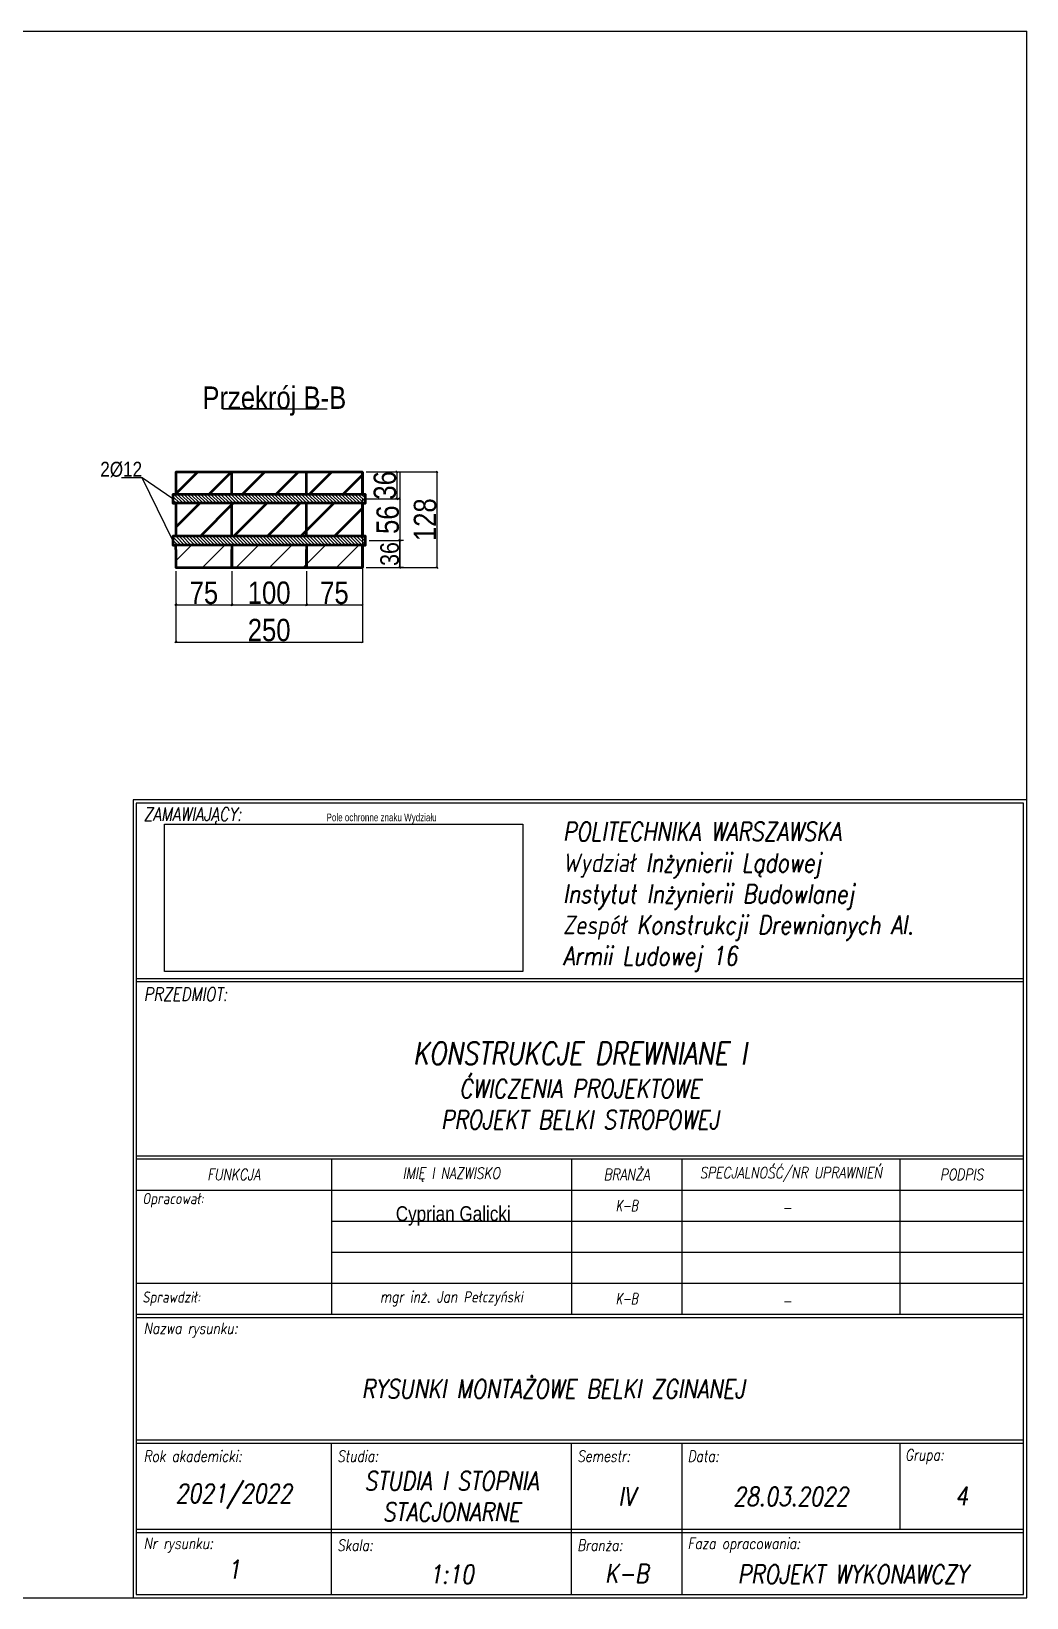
# Model space of a CAD drawing. Header units: millimetres. Extents: x 2253 to 9441, y 1251 to 3355.
# Drawn here: x 3888 to 5223, y 1255 to 3355 of the extents above; entities that cross this region are included whole.
import ezdxf
from ezdxf.enums import TextEntityAlignment as Align

# ---------------------------------------------------------------- set-up
doc = ezdxf.new("R2010")
doc.units = ezdxf.units.MM
doc.layers.get('0').update_dxf_attribs({"lineweight": 50})
doc.layers.add('przekrój B-B', color=7, linetype='Continuous', lineweight=50)
doc.layers.add('wymiary', color=7, linetype='Continuous', lineweight=25)
doc.styles.add('Annotative', font='arial.ttf')
doc.styles.add('SIMPLEX', font='simplex.shx', dxfattribs={"width": 0.8, "oblique": 10})
doc.styles.add('Wymiary', font='ARIALN.TTF', dxfattribs={"height": 25})
doc.dimstyles.new('Wymiary', dxfattribs={"dimtxt": 30, "dimasz": 2.5, "dimexe": 1.25, "dimexo": 5, "dimgap": 0.6325, "dimtad": 1, "dimtxsty": 'Wymiary', "dimblk": 'OBLIQUE', "dimcen": 0, "dimclrt": 256, "dimadec": 0, "dimazin": 0, "dimtfac": 1, "dimtmove": 0, "dimatfit": 3, "dimldrblk": 'OBLIQUE', "dimfxl": 1, "dimarcsym": 0})

# ---------------------------------------------------------------- blocks, each defined once
blk = doc.blocks.new('_Oblique')
at = {"color": 0, "linetype": 'ByBlock', "lineweight": -2}
blk.add_line((-0.5, -0.5), (0.5, 0.5), dxfattribs=at)
blk = doc.blocks.new('*D25')
at = {"layer": 'Defpoints', "color": 0, "transparency": 16777216}
for p in [(4082.2, 2636.3), (4157.2, 2636.3), (4157.2, 2586.3)]:
    blk.add_point(p, dxfattribs=at)
at = {"layer": 'wymiary', "color": 0, "lineweight": -2, "transparency": 16777216}
for p, q in [((4082.2, 2631.3), (4082.2, 2585)), ((4157.2, 2631.3), (4157.2, 2585))]:
    blk.add_line(p, q, dxfattribs=at)
at = {"layer": 'wymiary', "color": 0, "linetype": 'Continuous', "lineweight": -2, "transparency": 16777216}
blk.add_line((4082.2, 2586.3), (4157.2, 2586.3), dxfattribs=at)
at = {"layer": 'wymiary', "color": 0, "lineweight": -2, "transparency": 16777216, "xscale": 2.5, "yscale": 2.5, "zscale": 2.5, "rotation": 180}
blk.add_blockref('_Oblique', (4082.2, 2586.3), dxfattribs=at)
at = {"layer": 'wymiary', "color": 0, "lineweight": -2, "transparency": 16777216, "xscale": 2.5, "yscale": 2.5, "zscale": 2.5}
blk.add_blockref('_Oblique', (4157.2, 2586.3), dxfattribs=at)
at = {"layer": 'wymiary', "transparency": 16777216, "insert": (4119.7, 2602.1), "char_height": 30, "attachment_point": 5, "style": 'Wymiary'}
blk.add_mtext('75', dxfattribs=at)
blk = doc.blocks.new('*D26')
at = {"layer": 'Defpoints', "color": 0, "transparency": 16777216}
for p in [(4157.2, 2636.3), (4257.2, 2636.3), (4257.2, 2586.3)]:
    blk.add_point(p, dxfattribs=at)
at = {"layer": 'wymiary', "color": 0, "lineweight": -2, "transparency": 16777216}
for p, q in [((4157.2, 2631.3), (4157.2, 2585)), ((4257.2, 2631.3), (4257.2, 2585))]:
    blk.add_line(p, q, dxfattribs=at)
at = {"layer": 'wymiary', "color": 0, "linetype": 'Continuous', "lineweight": -2, "transparency": 16777216}
blk.add_line((4157.2, 2586.3), (4257.2, 2586.3), dxfattribs=at)
at = {"layer": 'wymiary', "color": 0, "lineweight": -2, "transparency": 16777216, "xscale": 2.5, "yscale": 2.5, "zscale": 2.5, "rotation": 180}
blk.add_blockref('_Oblique', (4157.2, 2586.3), dxfattribs=at)
at = {"layer": 'wymiary', "color": 0, "lineweight": -2, "transparency": 16777216, "xscale": 2.5, "yscale": 2.5, "zscale": 2.5}
blk.add_blockref('_Oblique', (4257.2, 2586.3), dxfattribs=at)
at = {"layer": 'wymiary', "transparency": 16777216, "insert": (4207.2, 2602.2), "char_height": 30, "attachment_point": 5, "style": 'Wymiary'}
blk.add_mtext('100', dxfattribs=at)
blk = doc.blocks.new('*D27')
at = {"layer": 'Defpoints', "color": 0, "transparency": 16777216}
for p in [(4332.2, 2734.3), (4257.2, 2636.3), (4332.2, 2586.3)]:
    blk.add_point(p, dxfattribs=at)
at = {"layer": 'wymiary', "color": 0, "lineweight": -2, "transparency": 16777216}
for p, q in [((4332.2, 2729.3), (4332.2, 2585)), ((4257.2, 2631.3), (4257.2, 2585))]:
    blk.add_line(p, q, dxfattribs=at)
at = {"layer": 'wymiary', "color": 0, "linetype": 'Continuous', "lineweight": -2, "transparency": 16777216}
blk.add_line((4257.2, 2586.3), (4332.2, 2586.3), dxfattribs=at)
at = {"layer": 'wymiary', "color": 0, "lineweight": -2, "transparency": 16777216, "xscale": 2.5, "yscale": 2.5, "zscale": 2.5, "rotation": 180}
blk.add_blockref('_Oblique', (4257.2, 2586.3), dxfattribs=at)
at = {"layer": 'wymiary', "color": 0, "lineweight": -2, "transparency": 16777216, "xscale": 2.5, "yscale": 2.5, "zscale": 2.5}
blk.add_blockref('_Oblique', (4332.2, 2586.3), dxfattribs=at)
at = {"layer": 'wymiary', "transparency": 16777216, "insert": (4294.7, 2602.1), "char_height": 30, "attachment_point": 5, "style": 'Wymiary'}
blk.add_mtext('75', dxfattribs=at)
blk = doc.blocks.new('*D28')
at = {"layer": 'Defpoints', "color": 0, "transparency": 16777216}
for p in [(4332.2, 2734.3), (4082.2, 2636.3), (4332.2, 2536.3)]:
    blk.add_point(p, dxfattribs=at)
at = {"layer": 'wymiary', "color": 0, "lineweight": -2, "transparency": 16777216}
for p, q in [((4332.2, 2729.3), (4332.2, 2535)), ((4082.2, 2631.3), (4082.2, 2535))]:
    blk.add_line(p, q, dxfattribs=at)
at = {"layer": 'wymiary', "color": 0, "linetype": 'Continuous', "lineweight": -2, "transparency": 16777216}
blk.add_line((4082.2, 2536.3), (4332.2, 2536.3), dxfattribs=at)
at = {"layer": 'wymiary', "color": 0, "lineweight": -2, "transparency": 16777216, "xscale": 2.5, "yscale": 2.5, "zscale": 2.5, "rotation": 180}
blk.add_blockref('_Oblique', (4082.2, 2536.3), dxfattribs=at)
at = {"layer": 'wymiary', "color": 0, "lineweight": -2, "transparency": 16777216, "xscale": 2.5, "yscale": 2.5, "zscale": 2.5}
blk.add_blockref('_Oblique', (4332.2, 2536.3), dxfattribs=at)
at = {"layer": 'wymiary', "transparency": 16777216, "insert": (4207.2, 2552.2), "char_height": 30, "attachment_point": 5, "style": 'Wymiary'}
blk.add_mtext('250', dxfattribs=at)
blk = doc.blocks.new('*D29')
at = {"layer": 'Defpoints', "color": 0, "transparency": 16777216}
for p in [(4332.2, 2764.3), (4332.2, 2728.3), (4378.5, 2728.3)]:
    blk.add_point(p, dxfattribs=at)
at = {"layer": 'wymiary', "color": 0, "lineweight": -2, "transparency": 16777216}
for p, q in [((4337.2, 2764.3), (4379.7, 2764.3)), ((4337.2, 2728.3), (4379.7, 2728.3))]:
    blk.add_line(p, q, dxfattribs=at)
at = {"layer": 'wymiary', "color": 0, "linetype": 'Continuous', "lineweight": -2, "transparency": 16777216}
blk.add_line((4378.5, 2764.3), (4378.5, 2728.3), dxfattribs=at)
at = {"layer": 'wymiary', "color": 0, "lineweight": -2, "transparency": 16777216, "xscale": 2.5, "yscale": 2.5, "zscale": 2.5}
for p, rotation in [((4378.5, 2764.3), 90), ((4378.5, 2728.3), 270)]:
    blk.add_blockref('_Oblique', p, dxfattribs=dict(at, rotation=rotation))
at = {"layer": 'wymiary', "transparency": 16777216, "insert": (4362.5, 2746.3), "char_height": 30, "attachment_point": 5, "rotation": 90, "style": 'Wymiary'}
blk.add_mtext('36', dxfattribs=at)
blk = doc.blocks.new('Tabelka')
at = {"color": 7}
for p, q in [((0, 106.95), (-119.81, 106.95)), ((-119.81, 106.95), (-119.81, 0)), ((0, 0), (0, 106.95)), ((-119.81, 0), (0, 0))]:
    blk.add_line(p, q, dxfattribs=at)
for p, q in [((-0.42, 106.53), (-119.38, 106.53)), ((-119.38, 106.53), (-119.38, 0.42)), ((-0.42, 0.42), (-0.42, 106.53)), ((-119.38, 83.03), (-0.42, 83.03)), ((-119.38, 82.61), (-0.42, 82.61)), ((-119.38, 59.24), (-0.42, 59.24)), ((-119.38, 58.82), (-0.42, 58.82)), ((-93.21, 58.82), (-93.21, 38)), ((-61.02, 58.82), (-61.02, 38)), ((-46.22, 58.82), (-46.22, 38)), ((-17.02, 58.82), (-17.02, 38)), ((-119.38, 54.64), (-0.42, 54.64)), ((-119.38, 54.64), (-0.43, 54.64)), ((-93.21, 50.48), (-0.43, 50.48)), ((-93.21, 46.31), (-0.43, 46.31)), ((-119.38, 42.15), (-0.43, 42.15)), ((-119.38, 38), (-0.42, 38)), ((-119.38, 37.58), (-0.42, 37.58)), ((-0.42, 21.12), (-119.38, 21.12)), ((-0.42, 20.69), (-119.38, 20.69)), ((-17.02, 20.69), (-17.02, 9.18)), ((-119.38, 9.18), (-0.42, 9.18)), ((-119.38, 8.75), (-0.42, 8.75)), ((-119.38, 8.75), (-0.42, 8.75)), ((-119.38, 0.42), (-0.42, 0.42))]:
    blk.add_line(p, q)
for points in [[(-93.21, 0.42), (-93.21, 20.69)], [(-61.02, 0.42), (-61.02, 20.69)], [(-46.22, 20.69), (-46.22, 0.42)]]:
    blk.add_lwpolyline(points)
at = {"layer": 'Defpoints', "ltscale": 0.1}
blk.add_lwpolyline([(-115.57, 103.7), (-67.55, 103.7), (-67.55, 83.93), (-115.57, 83.93)], close=True, dxfattribs=at)
at = {"ltscale": 0.1, "style": 'Wymiary'}
blk.add_text('Cyprian Galicki', height=2, dxfattribs=at).set_placement((-84.58, 50.48))
at = {"color": 7, "attachment_point": 5, "line_spacing_factor": 0.722892, "style": 'SIMPLEX'}
for s, insert, char_height, width in [('\\pxql; ZAMAWIAJĄCY:', (-100.8, 104.82), 1.8, 37.165), ('\\pxql; PRZEDMIOT:', (-101.86, 80.9), 1.8, 35.0412), ('\\pxql; Opracował:', (-106.3, 53.28), 1.5, 26.1691), ('\\pxql; Sprawdził:', (-106.3, 40.08), 1.5, 26.1701)]:
    blk.add_mtext(s, dxfattribs=dict(at, insert=insert, char_height=char_height, width=width))
at = {"color": 7, "attachment_point": 5, "rotation": 0.0001, "line_spacing_factor": 0.722892, "style": 'SIMPLEX'}
for s, insert, char_height, width in [('\\pxsm1,ql;POLITECHNIKA WARSZAWSKA\\PWydział Inżynierii Lądowej\\PInstytut Inżynierii Budowlanej Zespół Konstrukcji Drewnianych Al. Armii Ludowej 16', (-35.78, 93.95), 2.5, 52.7832), ('\\pxqc;FUNKCJA', (-106.3, 56.73), 1.5, 26.1689), ('\\pxqc;IMIĘ I NAZWISKO', (-77.12, 56.73), 1.5, 26.1689), ('\\pxqc;BRANŻA', (-53.62, 56.73), 1.5, 14.8069), ('\\pxqc;SPECJALNOŚĆ/NR UPRAWNIEŃ', (-31.62, 56.73), 1.5, 29.1951), ('\\pxqc;PODPIS', (-8.72, 56.73), 1.5, 16.5978), ('\\pxqc;{\\W0.675;K-B}', (-53.62, 52.56), 1.5, 14.8069), ('\\pxt8;mgr inż. Jan Pełczyński', (-77.12, 40.08), 1.5, 32.1872), ('\\pxqc;{\\W0.675;K-B}', (-53.62, 40.09), 1.5, 14.8069), ('\\pxsm1;STUDIA I STOPNIA\\P\\ps*;STACJONARNE', (-77.12, 13.57), 2.5, 32.1872), ('2021/2022', (-106.3, 13.57), 2.5, 26.1689), ('IV', (-53.62, 13.57), 2.5, 14.8069), ('28.03.2022', (-31.62, 13.57), 2.5, 29.1951), ('1', (-106.3, 3.77), 2.5, 26.1689), ('1:10', (-77.12, 3.13), 2.5, 32.1872), ('K-B', (-53.62, 3.23), 2.5, 14.8069), ('PROJEKT WYKONAWCZY', (-23.32, 3.14), 2.5, 45.7929)]:
    blk.add_mtext(s, dxfattribs=dict(at, insert=insert, char_height=char_height, width=width))
at = {"attachment_point": 5, "style": 'SIMPLEX'}
for s, insert, char_height, width in [('{\\H1.3333x;KONSTRUKCJE DREWNIANE I\\P\\H0.83331x;ĆWICZENIA PROJEKTOWE\\PPROJEKT BELKI STROPOWEJ}', (-59.9, 68.66), 2.25, 118.956), ('RYSUNKI MONTAŻOWE BELKI ZGINANEJ', (-63.47, 27.99), 2.5, 111.8184)]:
    blk.add_mtext(s, dxfattribs=dict(at, insert=insert, char_height=char_height, width=width))
at = {"color": 7, "char_height": 1.5, "attachment_point": 5, "rotation": 0.0001, "line_spacing_factor": 0.722892, "style": 'SIMPLEX'}
for insert in [(-32.13, 52.27), (-32.13, 39.78)]:
    blk.add_mtext('-', dxfattribs=dict(at, insert=insert))
at = {"color": 7, "char_height": 1.5, "line_spacing_factor": 0.722892, "style": 'SIMPLEX'}
for s, insert, attachment_point in [('Nazwa rysunku:', (-118.38, 35.87), 4), ('Rok akademicki:', (-118.38, 18.97), 4), ('Studia:', (-92.43, 18.97), 4), ('Semestr:', (-60.25, 18.97), 4), ('Data:', (-45.44, 18.97), 4), ('Grupa:', (-13.69, 18.9), 5), ('Nr rysunku:', (-118.38, 7.04), 4), ('Skala:', (-92.43, 7.03), 4), ('Branża:', (-60.25, 7.03), 4), ('Faza opracowania:', (-45.44, 7.03), 4)]:
    blk.add_mtext(s, dxfattribs=dict(at, insert=insert, attachment_point=attachment_point))
at = {"insert": (-8.72, 13.62), "char_height": 2.5, "width": 16.5978, "attachment_point": 5, "line_spacing_factor": 0.722892, "style": 'SIMPLEX'}
blk.add_mtext('4', dxfattribs=at)
at = {"layer": 'Defpoints', "ltscale": 0.1, "style": 'Annotative', "width": 0.75}
blk.add_text('Pole ochronne znaku Wydziału', height=1.0263, dxfattribs=at).set_placement((-93.86, 104.1))
blk = doc.blocks.new('A$C25ec867a')
blk.add_blockref('Tabelka', (0, 0))
blk = doc.blocks.new('*D33')
at = {"layer": 'Defpoints', "color": 0, "transparency": 16777216}
for p in [(4336.2, 2728.3), (4336.2, 2672.3), (4382.2, 2672.3)]:
    blk.add_point(p, dxfattribs=at)
at = {"layer": 'wymiary', "color": 0, "lineweight": -2, "transparency": 16777216}
for p, q in [((4341.2, 2728.3), (4383.5, 2728.3)), ((4341.2, 2672.3), (4383.5, 2672.3))]:
    blk.add_line(p, q, dxfattribs=at)
at = {"layer": 'wymiary', "color": 0, "linetype": 'Continuous', "lineweight": -2, "transparency": 16777216}
blk.add_line((4382.2, 2728.3), (4382.2, 2672.3), dxfattribs=at)
at = {"layer": 'wymiary', "color": 0, "lineweight": -2, "transparency": 16777216, "xscale": 2.5, "yscale": 2.5, "zscale": 2.5}
for p, rotation in [((4382.2, 2728.3), 90), ((4382.2, 2672.3), 270)]:
    blk.add_blockref('_Oblique', p, dxfattribs=dict(at, rotation=rotation))
at = {"layer": 'wymiary', "transparency": 16777216, "insert": (4366.3, 2700.3), "char_height": 30, "attachment_point": 5, "rotation": 90, "style": 'Wymiary'}
blk.add_mtext('56', dxfattribs=at)
blk = doc.blocks.new('*D35')
at = {"layer": 'Defpoints', "color": 0, "transparency": 16777216}
for p in [(4332.2, 2764.3), (4332.2, 2636.3), (4432.2, 2636.3)]:
    blk.add_point(p, dxfattribs=at)
at = {"layer": 'wymiary', "color": 0, "lineweight": -2, "transparency": 16777216}
for p, q in [((4337.2, 2764.3), (4433.5, 2764.3)), ((4337.2, 2636.3), (4433.5, 2636.3))]:
    blk.add_line(p, q, dxfattribs=at)
at = {"layer": 'wymiary', "color": 0, "linetype": 'Continuous', "lineweight": -2, "transparency": 16777216}
blk.add_line((4432.2, 2764.3), (4432.2, 2636.3), dxfattribs=at)
at = {"layer": 'wymiary', "color": 0, "lineweight": -2, "transparency": 16777216, "xscale": 2.5, "yscale": 2.5, "zscale": 2.5}
for p, rotation in [((4432.2, 2764.3), 90), ((4432.2, 2636.3), 270)]:
    blk.add_blockref('_Oblique', p, dxfattribs=dict(at, rotation=rotation))
at = {"layer": 'wymiary', "transparency": 16777216, "insert": (4416.3, 2700.3), "char_height": 30, "attachment_point": 5, "rotation": 90, "style": 'Wymiary'}
blk.add_mtext('128', dxfattribs=at)
blk = doc.blocks.new('*D63')
at = {"layer": 'Defpoints', "color": 0, "transparency": 16777216}
for p in [(4382.2, 2672.3), (4382.2, 2672.3), (4382.2, 2636.3)]:
    blk.add_point(p, dxfattribs=at)
at = {"layer": 'wymiary', "color": 0, "linetype": 'Continuous', "lineweight": -2, "transparency": 16777216}
blk.add_line((4382.2, 2636.3), (4382.2, 2672.3), dxfattribs=at)
at = {"layer": 'wymiary', "color": 0, "lineweight": -2, "transparency": 16777216}
for p, q in [((4387.2, 2672.3), (4383.5, 2672.3)), ((4387.2, 2636.3), (4383.5, 2636.3))]:
    blk.add_line(p, q, dxfattribs=at)
at = {"layer": 'wymiary', "color": 0, "lineweight": -2, "transparency": 16777216, "xscale": 2.5, "yscale": 2.5, "zscale": 2.5}
for p, rotation in [((4382.2, 2672.3), 90), ((4382.2, 2636.3), 270)]:
    blk.add_blockref('_Oblique', p, dxfattribs=dict(at, rotation=rotation))
at = {"layer": 'wymiary', "transparency": 16777216, "insert": (4368.8, 2654.3), "char_height": 25, "attachment_point": 5, "rotation": 90, "style": 'Wymiary'}
blk.add_mtext('36', dxfattribs=at)

msp = doc.modelspace()

# ---------------------------------------------------------------- hatches: boundary and pattern name
at = {"layer": 'przekrój B-B'}
h = msp.add_hatch(dxfattribs=at)
h.set_pattern_fill('ANSI31', color=256, scale=10)
h.paths.add_polyline_path([(4157.204, 2764.256), (4082.204, 2764.256), (4082.204, 2734.256), (4157.204, 2734.256)])
h.paths.add_polyline_path([(4257.204, 2764.256), (4157.204, 2764.256), (4157.204, 2734.256), (4257.204, 2734.256)])
h.paths.add_polyline_path([(4332.204, 2764.256), (4257.204, 2764.256), (4257.204, 2734.256), (4332.204, 2734.256)])
h.paths.add_polyline_path([(4332.204, 2722.256), (4257.204, 2722.256), (4257.204, 2678.256), (4332.204, 2678.256)])
h.paths.add_polyline_path([(4257.204, 2722.256), (4157.204, 2722.256), (4157.204, 2678.256), (4257.204, 2678.256)])
h.paths.add_polyline_path([(4157.204, 2722.256), (4082.204, 2722.256), (4082.204, 2678.256), (4157.204, 2678.256)])
at = {"layer": 'wymiary'}
h = msp.add_hatch(dxfattribs=at)
h.set_pattern_fill('ANSI31', color=256, angle=270)
h.set_pattern_definition([(315, (100.4565, -35.104), (2.245064, 2.245064), [])])
h.paths.add_polyline_path([(4082.204, 2734.256), (4078.204, 2734.256), (4078.204, 2722.256), (4082.204, 2722.256), (4332.204, 2722.256), (4336.204, 2722.256), (4336.204, 2734.256), (4332.204, 2734.256)])
h.paths.add_polyline_path([(4078.204, 2678.256), (4078.204, 2666.256), (4082.204, 2666.256), (4332.204, 2666.256), (4336.204, 2666.256), (4336.204, 2678.256), (4332.204, 2678.256)])
h = msp.add_hatch(dxfattribs=at)
h.set_pattern_fill('ANSI31', color=256, scale=10)
h.paths.add_polyline_path([(4157.204, 2666.256), (4082.204, 2666.256), (4082.204, 2660.256), (4082.204, 2636.256), (4157.204, 2636.256)])
h.paths.add_polyline_path([(4257.204, 2666.256), (4157.204, 2666.256), (4157.204, 2636.256), (4257.204, 2636.256)])
h.paths.add_polyline_path([(4332.204, 2660.256), (4332.204, 2666.256), (4257.204, 2666.256), (4257.204, 2636.256), (4332.204, 2636.256)])

# ---------------------------------------------------------------- linework, layer by layer
at = {"layer": 'przekrój B-B'}
for p, q in [((4157.204, 2734.256), (4157.204, 2764.256)), ((4257.204, 2734.256), (4257.204, 2764.256)), ((4332.204, 2764.256), (4332.204, 2734.256)), ((4332.204, 2734.256), (4082.204, 2734.256)), ((4332.204, 2722.256), (4082.204, 2722.256)), ((4157.204, 2678.256), (4157.204, 2722.256)), ((4257.204, 2678.256), (4257.204, 2722.256)), ((4332.204, 2722.256), (4332.204, 2678.256)), ((4332.204, 2722.256), (4332.204, 2678.256)), ((4332.204, 2678.256), (4078.204, 2678.256)), ((4332.204, 2666.256), (4078.204, 2666.256)), ((4082.204, 2660.256), (4082.204, 2666.256)), ((4157.204, 2666.256), (4157.204, 2636.256)), ((4157.204, 2636.256), (4157.204, 2660.256)), ((4257.204, 2666.256), (4257.204, 2636.256)), ((4257.204, 2636.256), (4257.204, 2660.256)), ((4332.204, 2660.256), (4332.204, 2666.256)), ((4332.204, 2666.256), (4332.204, 2636.256)), ((4082.204, 2636.256), (4332.204, 2636.256))]:
    msp.add_line(p, q, dxfattribs=at)
for points in [[(4332.204, 2734.256), (4332.204, 2764.256), (4082.204, 2764.256), (4082.204, 2734.256)], [(4082.204, 2734.256), (4078.204, 2734.256), (4078.204, 2722.256), (4082.204, 2722.256)], [(4332.204, 2722.256), (4336.204, 2722.256), (4336.204, 2734.256), (4332.204, 2734.256)], [(4082.204, 2722.256), (4082.204, 2678.256)], [(4332.204, 2678.256), (4332.204, 2722.256)], [(4082.204, 2678.256), (4078.204, 2678.256), (4078.204, 2666.256), (4082.204, 2666.256)], [(4332.204, 2666.256), (4336.204, 2666.256), (4336.204, 2678.256), (4332.204, 2678.256)], [(4082.204, 2660.256), (4082.204, 2636.256), (4332.204, 2636.256), (4332.204, 2660.256)]]:
    msp.add_lwpolyline(points, dxfattribs=at)
at = {"layer": 'wymiary'}
for p, q in [((2252.769, 3355.067), (5222.769, 3355.067)), ((5222.769, 1255.067), (5222.769, 3355.067)), ((4212.802, 2848.889), (4145.065, 2848.889)), ((4145.065, 2848.889), (4284.935, 2848.889)), ((4212.802, 2848.889), (4284.935, 2848.889)), ((4036.872, 2756.392), (4009.289, 2756.392)), ((4078.204, 2728.256), (4036.872, 2756.392)), ((4078.204, 2672.256), (4036.872, 2756.392)), ((4382.204, 2764.256), (4382.204, 2636.256)), ((4432.204, 2764.256), (4432.204, 2636.256)), ((4336.204, 2678.256), (4336.204, 2672.256)), ((4082.204, 2586.256), (4332.204, 2586.256)), ((4082.204, 2536.256), (4332.204, 2536.256)), ((2252.769, 1255.067), (5222.769, 1255.067))]:
    msp.add_line(p, q, dxfattribs=at)

# ---------------------------------------------------------------- block references
at = {"layer": 'wymiary', "xscale": 10, "yscale": 10, "zscale": 10}
msp.add_blockref('A$C25ec867a', (5222.769, 1255.067), dxfattribs=at)

# ---------------------------------------------------------------- texts
at = {"layer": 'wymiary', "style": 'Wymiary'}
msp.add_text('Przekrój B-B', height=30, dxfattribs=at).set_placement((4214.121, 2848.889), align=Align.CENTER)
at = {"layer": 'wymiary', "insert": (3980.803, 2777.933), "char_height": 20, "attachment_point": 1, "style": 'Wymiary'}
msp.add_mtext_dynamic_manual_height_columns('2%%C12', width=589.00807, gutter_width=100, heights=[0], dxfattribs=at)

# ---------------------------------------------------------------- dimensions: what is measured, and where the dimension line sits
at = {"layer": 'wymiary'}
for base, p1, p2, picture, middle in [((4378.454, 2728.256), (4332.204, 2764.256), (4332.204, 2728.256), '*D29', (4378.454, 2746.256)), ((4382.204, 2672.256), (4382.204, 2636.256), (4382.204, 2672.256), '*D63', (4382.204, 2654.256))]:
    dim = msp.add_linear_dim(base=base, p1=p1, p2=p2, angle=90, dimstyle='Wymiary', dxfattribs=at)
    dim.commit()
    dim.dimension.update_dxf_attribs({"geometry": picture, "text_midpoint": middle, "dimtype": 160})
for base, p1, p2, picture, middle in [((4432.204, 2636.256), (4332.204, 2764.256), (4332.204, 2636.256), '*D35', (4416.255, 2700.256)), ((4382.204, 2672.256), (4336.204, 2728.256), (4336.204, 2672.256), '*D33', (4366.255, 2700.256))]:
    dim = msp.add_linear_dim(base=base, p1=p1, p2=p2, angle=90, dimstyle='Wymiary', dxfattribs=at)
    dim.commit()
    dim.dimension.update_dxf_attribs({"geometry": picture, "text_midpoint": middle})
for base, p1, p2, picture, middle in [((4332.204, 2536.256), (4082.204, 2636.256), (4332.204, 2734.256), '*D28', (4207.204, 2552.205)), ((4332.204, 2586.256), (4257.204, 2636.256), (4332.204, 2734.256), '*D27', (4294.704, 2602.144)), ((4157.204, 2586.256), (4082.204, 2636.256), (4157.204, 2636.256), '*D25', (4119.704, 2602.144)), ((4257.204, 2586.256), (4157.204, 2636.256), (4257.204, 2636.256), '*D26', (4207.204, 2602.205))]:
    dim = msp.add_linear_dim(base=base, p1=p1, p2=p2, dimstyle='Wymiary', dxfattribs=at)
    dim.commit()
    dim.dimension.update_dxf_attribs({"geometry": picture, "text_midpoint": middle})

doc.saveas('drawing.dxf')
